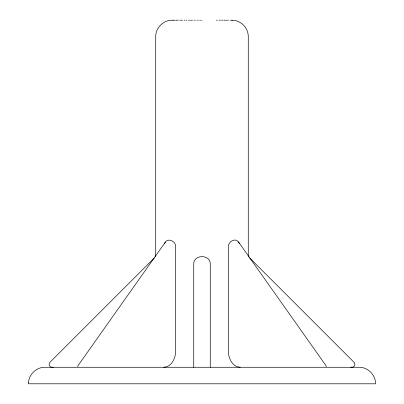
<?xml version="1.0" encoding="UTF-8"?>
<svg xmlns="http://www.w3.org/2000/svg" width="404" height="404" viewBox="0 0 404 404"><rect width="100%" height="100%" fill="white"/><g stroke="black" fill="none" stroke-linecap="round" stroke-linejoin="round"><path stroke-width="0.61" d="M326.265 366.67L325.917 365.559L238.592 242.062C234.992 237.072 227.502 242.243 228.351 247.531L228.351 350.748A16.291 11.519 90 0 0 229.255 357.07L229.578 358.055A16.579 11.721 90 0 0 232.992 363.858L233.618 364.489A16.801 11.878 90 0 0 237.128 366.711L240.178 367.271M164.559 243.728C166.66 236.658 176.826 241.158 175.649 247.531L175.649 350.748A16.291 11.519 90 0 1 174.745 357.07L174.422 358.055A16.579 11.721 90 0 1 171.008 363.858L170.382 364.489A16.801 11.878 -90 0 1 166.872 366.711L163.822 367.271M165.408 242.062L78.083 365.559L77.735 366.67M154.384 257.878L50.833 361.429C47.465 363.56 49.369 368.15 53.252 367.271M172.367 20.2C163.494 19.922 155.5 27.851 155.722 36.729L155.722 256.54M350.748 367.271C354.631 368.15 356.535 363.56 353.167 361.429L249.616 257.878M172.564 20.2L172.993 20.2M173.175 20.2L173.841 20.2M174.099 20.2L174.998 20.2M175.735 20.2L176.503 20.2M176.856 20.2L178.184 20.2M179.654 20.2L180.245 20.2M180.714 20.2L182.411 20.2M184.224 20.2L184.936 20.2M186.153 20.2L186.764 20.2M188.178 20.2L188.496 20.2M189.425 20.2L190.228 20.2M190.855 20.2L191.673 20.2M192.622 20.2L192.991 20.2M194.112 20.2L194.491 20.2M195.627 20.2L196.006 20.2M197.157 20.2L197.541 20.2M198.697 20.2L199.086 20.2M200.086 20.2L200.637 20.2M201.808 20.2L202.192 20.2M216.423 20.2L217.322 20.2M219.064 20.2L220.316 20.2M221.518 20.2L222.781 20.2M223.755 20.2L224.791 20.2M225.382 20.2L226.755 20.2M227.497 20.2L228.018 20.2M228.694 20.2L228.962 20.2M230.29 20.2L230.598 20.2M231.381 20.2L231.744 20.2M232.754 20.235C241.218 20.554 248.465 28.265 248.278 36.729L248.278 256.54M231.674 20.2L232.785 20.235M238.592 242.062L239.441 243.728M210.262 367.236L210.262 264.059C210.585 254.172 193.415 254.172 193.738 264.059L193.738 367.266M28.497 382.719L28.462 383.8L375.538 383.8C375.755 374.968 367.842 367.054 359.01 367.271L44.99 367.271C36.552 367.084 28.866 374.286 28.497 382.719"/></g></svg>
